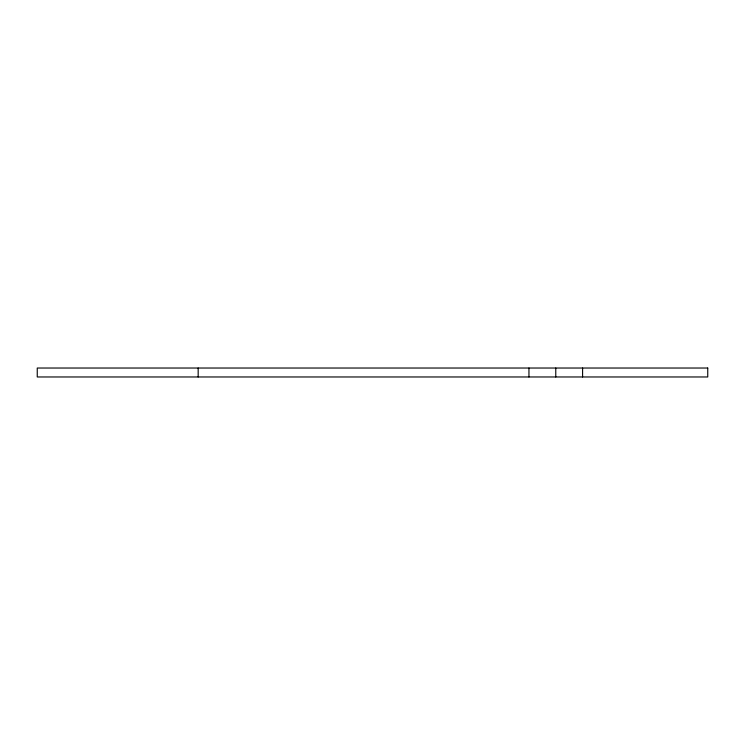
<?xml version="1.0" encoding="UTF-8"?>
<svg xmlns="http://www.w3.org/2000/svg" width="745" height="745" viewBox="0 0 745 745"><rect width="100%" height="100%" fill="white"/><g stroke="black" fill="none" stroke-linecap="round" stroke-linejoin="round"><path stroke-width="1.12" d="M582.59 368.03L582.59 376.97M555.77 368.03L555.77 376.97M528.95 368.03L528.95 376.97M198.17 368.03L198.17 376.97M707.75 368.03L37.25 368.03L37.25 376.97L707.75 376.97L707.75 368.03"/></g></svg>
